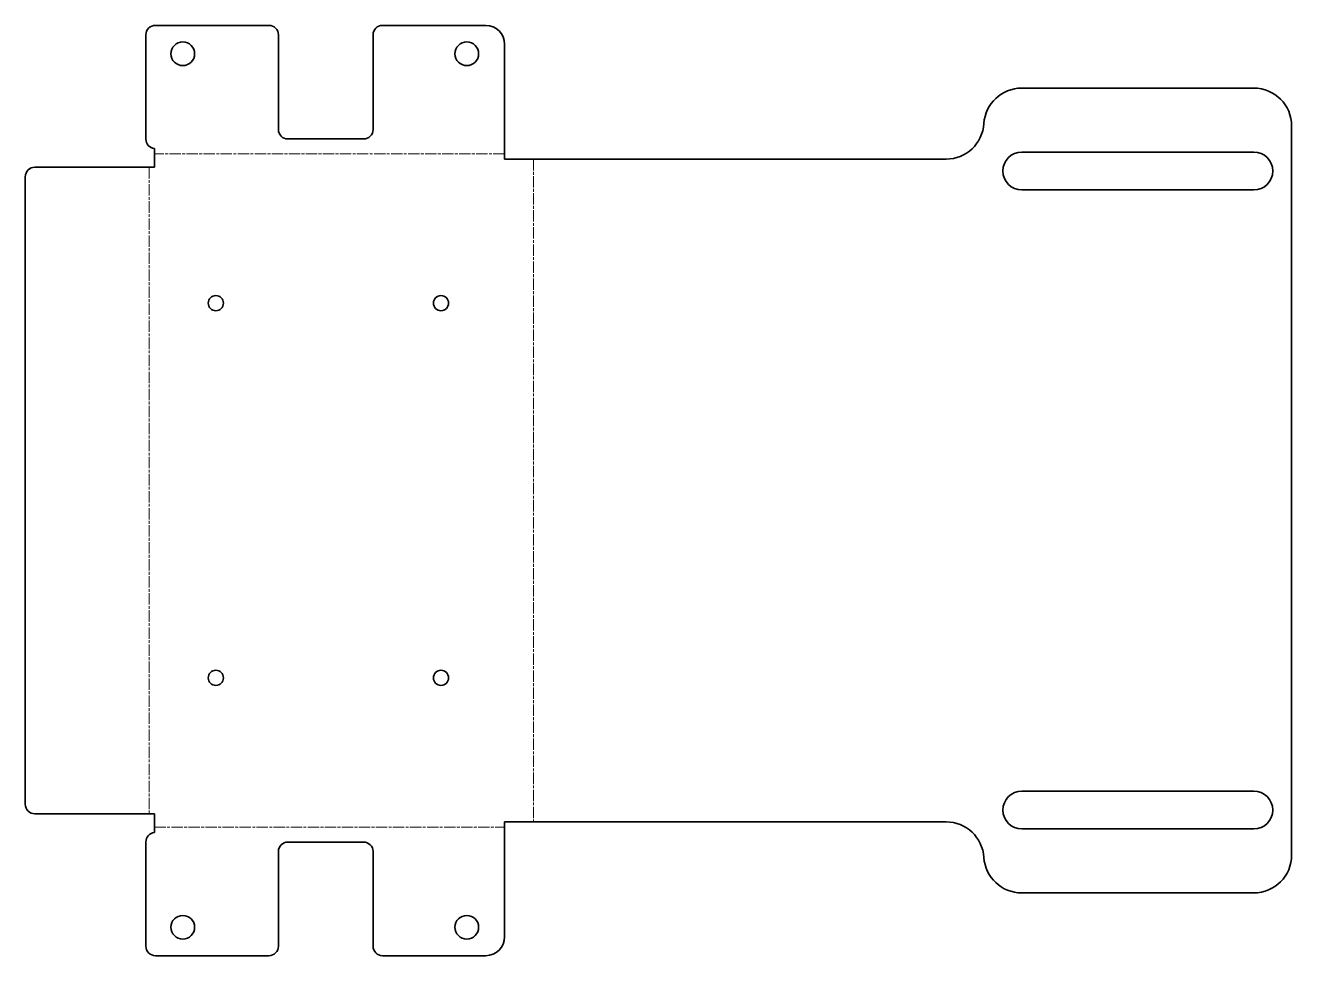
# Model space of a CAD drawing. Header units: inches. Extents: x 0 to 268, y 0 to 197.
import ezdxf

# ---------------------------------------------------------------- set-up
doc = ezdxf.new("R2010")
doc.units = ezdxf.units.IN
doc.header["$MEASUREMENT"] = 0
doc.linetypes.add('Chain', pattern=[13.68, 9.12, -1.14, 2.28, -1.14])
doc.layers.add('SIMUMAK Bend Centerline (ISO)', color=7, linetype='Chain', lineweight=9)
doc.layers.add('SIMUMAK Visible (ISO)', color=7, linetype='Continuous', lineweight=35)

# ---------------------------------------------------------------- blocks, each defined once
blk = doc.blocks.new('AMB-04-CHALEO02_Sheet_AMB-04-CHALEO02 (desplegada)')
at = {"layer": 'SIMUMAK Bend Centerline (ISO)', "ltscale": 0.263158}
for p, q in [((-32.5, 71.13), (-106.5, 71.13)), ((-26.37, 70), (-26.37, -70)), ((-107.63, 68.29), (-107.63, -68.29)), ((-106.5, -71.13), (-32.5, -71.13))]:
    blk.add_line(p, q, dxfattribs=at)
at = {"layer": 'SIMUMAK Visible (ISO)'}
for p, q in [((-82.29, 98.26), (-106.29, 98.26)), ((-36.5, 98.26), (-58.29, 98.26)), ((-108.29, 96.26), (-108.29, 74.25)), ((-80.29, 76.26), (-80.29, 96.26)), ((-60.29, 96.26), (-60.29, 76.26)), ((-32.5, 70), (-32.5, 94.26)), ((76.73, 85), (125.76, 85)), ((133.76, 77), (133.76, -77)), ((-106.5, 68.29), (-106.5, 72.26)), ((-62.29, 74.26), (-78.29, 74.26)), ((-32.5, 70), (60.76, 70)), ((76.76, 71.5), (125.76, 71.5)), ((-106.5, 68.29), (-131.76, 68.29)), ((-133.76, 66.29), (-133.76, -66.29)), ((125.76, 63.5), (76.76, 63.5)), ((76.76, -63.5), (125.76, -63.5)), ((-131.76, -68.29), (-106.5, -68.29)), ((-106.5, -72.26), (-106.5, -68.29)), ((-32.5, -94.26), (-32.5, -70)), ((60.76, -70), (-32.5, -70)), ((125.76, -71.5), (76.76, -71.5)), ((-108.29, -96.26), (-108.29, -74.25)), ((-78.29, -74.26), (-62.29, -74.26)), ((-80.29, -96.26), (-80.29, -76.26)), ((-60.29, -76.26), (-60.29, -96.26)), ((125.76, -85), (76.73, -85)), ((-82.29, -98.26), (-106.29, -98.26)), ((-36.5, -98.26), (-58.29, -98.26))]:
    blk.add_line(p, q, dxfattribs=at)
for centre, radius in [((-100.5, 92.26), 2.5), ((-40.5, 92.26), 2.5), ((-93.5, 39.58), 1.6), ((-45.95, 39.58), 1.6), ((-93.5, -39.58), 1.6), ((-45.95, -39.58), 1.6), ((-100.5, -92.26), 2.5), ((-40.5, -92.26), 2.5)]:
    blk.add_circle(centre, radius, dxfattribs=at)
at = {"layer": 'SIMUMAK Visible (ISO)', "extrusion": (0, 0, -1)}
for centre, radius, start, end in [((106.29, 96.26), 2, 0, 90), ((82.29, 96.26), 2, 90, 180), ((58.29, 96.26), 2, 0, 90), ((36.5, 94.26), 4, 90, 180), ((-76.73, 77), 8, 3.5833, 90), ((-125.76, 77), 8, 90, 180), ((106.29, 74.25), 2, 275.9438, 360), ((-76.76, 67.5), 4, 270, 90), ((-125.76, 67.5), 4, 90, 270), ((131.76, 66.29), 2, 0, 90), ((-76.76, -67.5), 4, 270, 90), ((-125.76, -67.5), 4, 90, 270), ((131.76, -66.29), 2, 270, 360), ((106.29, -74.25), 2, 0, 84.0562), ((-76.73, -77), 8, 270, 356.4167), ((-125.76, -77), 8, 180, 270), ((106.29, -96.26), 2, 270, 0), ((82.29, -96.26), 2, 180, 270), ((58.29, -96.26), 2, 270, 360), ((36.5, -94.26), 4, 180, 270)]:
    blk.add_arc(centre, radius, start, end, dxfattribs=at)
at = {"layer": 'SIMUMAK Visible (ISO)'}
for centre, radius, start, end in [((-78.29, 76.26), 2, 180, 270), ((-62.29, 76.26), 2, 270, 0), ((60.76, 78), 8, 270, 356.4167), ((60.76, -78), 8, 3.5833, 90), ((-78.29, -76.26), 2, 90, 180), ((-62.29, -76.26), 2, 0, 90)]:
    blk.add_arc(centre, radius, start, end, dxfattribs=at)

msp = doc.modelspace()

# ---------------------------------------------------------------- block references
msp.add_blockref('AMB-04-CHALEO02_Sheet_AMB-04-CHALEO02 (desplegada)', (133.76, 98.26))

doc.saveas('drawing.dxf')
